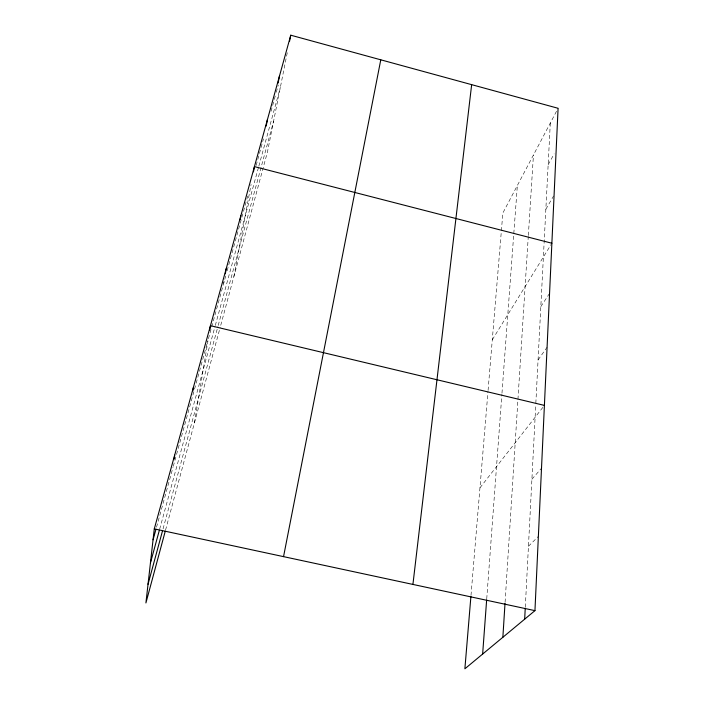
<?xml version="1.0" encoding="UTF-8"?>
<svg xmlns="http://www.w3.org/2000/svg" width="704" height="704" viewBox="0 0 704 704"><rect width="100%" height="100%" fill="white"/><g stroke="black" fill="none" stroke-linecap="round" stroke-linejoin="round"><path stroke-width="0.53" stroke-dasharray="3.52 2.64" d="M525.298 607.2L535.779 404.298M535.832 403.216L550.308 123.024M505.085 602.298L528.273 236.579M528.343 235.479L533.447 154.994M486.737 598.822L501.89 394.284M501.97 393.202L517.361 185.486M470.994 595.408L487.986 391.503M488.074 390.403L502.858 212.978L558.087 108.284M194.445 422.866L207.962 340.85M223.696 283.281L224.057 281.169M233.886 276.505L251.099 184.43M287.258 52.73L267.476 151.862L220.449 326.383M165.554 530.086L220.158 327.439M163.055 528.862L217.932 326.48M218.222 325.424L273.574 121.317M159.658 529.179L215.019 326.506M215.31 325.45L258.553 167.156M258.834 166.118L280.35 87.349M156.526 527.208L172.999 467.377M173.29 466.321L207.847 340.824M208.428 338.73L225.711 275.95M227.154 270.714L246.55 200.288M246.84 199.232L247.711 196.055M256.168 165.361L263.454 138.873M271.04 111.329L275.713 94.38M276.294 92.259L278.3 84.973M548.161 164.727L554.154 153.868M545.855 209.273L553.538 196.064M492.298 339.759L551.311 244.156M540.83 306.618L549.56 293.374M538.076 359.911L547.078 347.274M479.961 487.819L544.403 405.398M531.907 479.23L541.508 468.248M528.44 546.295L538.375 536.422"/><path stroke-width="1.06" d="M470.906 596.499L464.878 668.8L534.952 610.641L558.087 108.284L290.761 35.2L154.29 528.871L145.913 602.958L165.273 531.133M524.674 619.168L525.237 608.291M502.867 637.27L505.014 603.39M482.636 654.06L486.649 599.905M412.922 584.426L471.654 84.656M174.108 459.237L174.671 455.162M192.852 390.746L193.318 387.684M209.748 330.018L210.461 325.688L544.403 405.398M225.342 273.794L226.257 268.523M240.134 219.727L240.874 215.653M253.458 171.846L254.434 166.61L551.874 243.232M266.182 126.078L267.414 119.654M278.089 83.09L279.488 75.962M283.545 556.635L380.785 59.814M289.529 41.378L290.761 35.2M148.025 584.285L162.483 530.957M150.436 562.936L159.368 530.235M153.058 539.81L155.945 529.311M154.29 528.871L534.952 610.641"/></g></svg>
